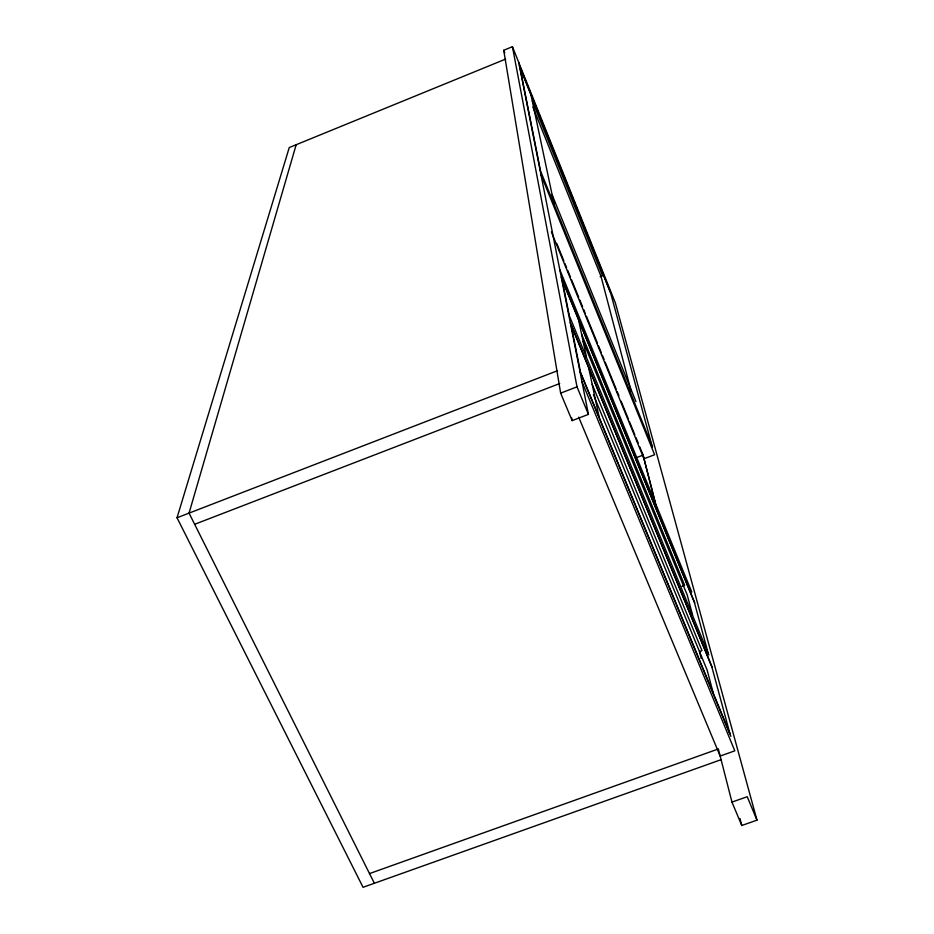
<?xml version="1.0" encoding="UTF-8"?>
<svg xmlns="http://www.w3.org/2000/svg" width="934" height="934" viewBox="0 0 934 934"><rect width="100%" height="100%" fill="white"/><g stroke="black" fill="none" stroke-linecap="round" stroke-linejoin="round"><path stroke-width="1.4" d="M296.171 144.735L189.053 513.116L374.371 883.272M721.305 759.599L363.057 887.3L177.028 517.763L289.248 147.56L505.691 59.064M518.732 62.403L588.443 414.381L572.145 420.627L560.645 393.144L503.718 50.273L512.427 46.7L615.389 302.99L756.972 820.157L741.771 825.504L731.964 802.108L718.468 749.453M600.13 276.744L602.593 275.787L532.298 100.93M177.028 517.763L557.493 370.716M194.657 524.301L559.699 383.547M560.645 393.144L577.002 386.851L512.427 46.7M636.311 457.672L643.106 455.103L639.802 447.012M682.077 586.318L684.68 585.361L581.578 334.138M369.514 873.582L718.433 748.94M731.964 802.108L747.235 796.714L756.972 820.157M578.718 417.183L720.161 756.061L734.813 750.831L581.952 381.597M577.002 386.851L588.443 414.381M579.909 371.288L730.89 736.354M570.254 322.522L712.222 667.436M592.191 384.306L701.994 650.659L699.461 651.582L701.282 658.528M593.429 394.743L707.143 670.087L713.424 693.74M559.793 269.716L691.802 592.074M561.287 277.281L694.744 602.932M583.12 341.435L687.202 594.888L692.573 615.132M568.526 313.812L708.871 655.061M556.711 243.412L563.867 260.936M564.965 263.633L566.611 267.684M567.72 270.381L570.464 277.118M571.573 279.815L578.718 297.351M579.827 300.048L582.571 306.784M583.68 309.481L585.326 313.532M586.424 316.217L597.433 343.187M598.531 345.884L601.286 352.632M602.383 355.329L604.041 359.368M605.139 362.065L616.136 389.034M617.246 391.731L618.892 395.771M621.098 401.165L628.243 418.701M629.353 421.397L634.851 434.882M635.949 437.579L638.155 442.973M551.387 231.947L643.981 458.757L654.606 454.741L541.008 174.845M539.957 169.556L652.516 447.001M503.718 50.273L504.769 52.888M552.134 194.797L635.949 401.597M519.386 65.707L610.941 293.545M532.847 106.966L601.029 276.394L631.127 391.124M651.827 445.121L610.602 292.832L519.911 67.143L540.471 170.618M707.96 652.551L694.347 602.232L562.116 279.593L569.145 314.98M739.938 818.453L741.771 825.504M643.269 455.757L654.839 500.858M642.861 454.426L657.349 510.956M530.956 94.626L554.154 204.348M578.508 319.591L586.412 356.963M588.642 367.552L599.219 417.603M571.643 417.755L572.145 420.627M729.898 733.587L580.563 372.479L571.141 325.02L711.813 666.771L729.898 733.587"/></g></svg>
